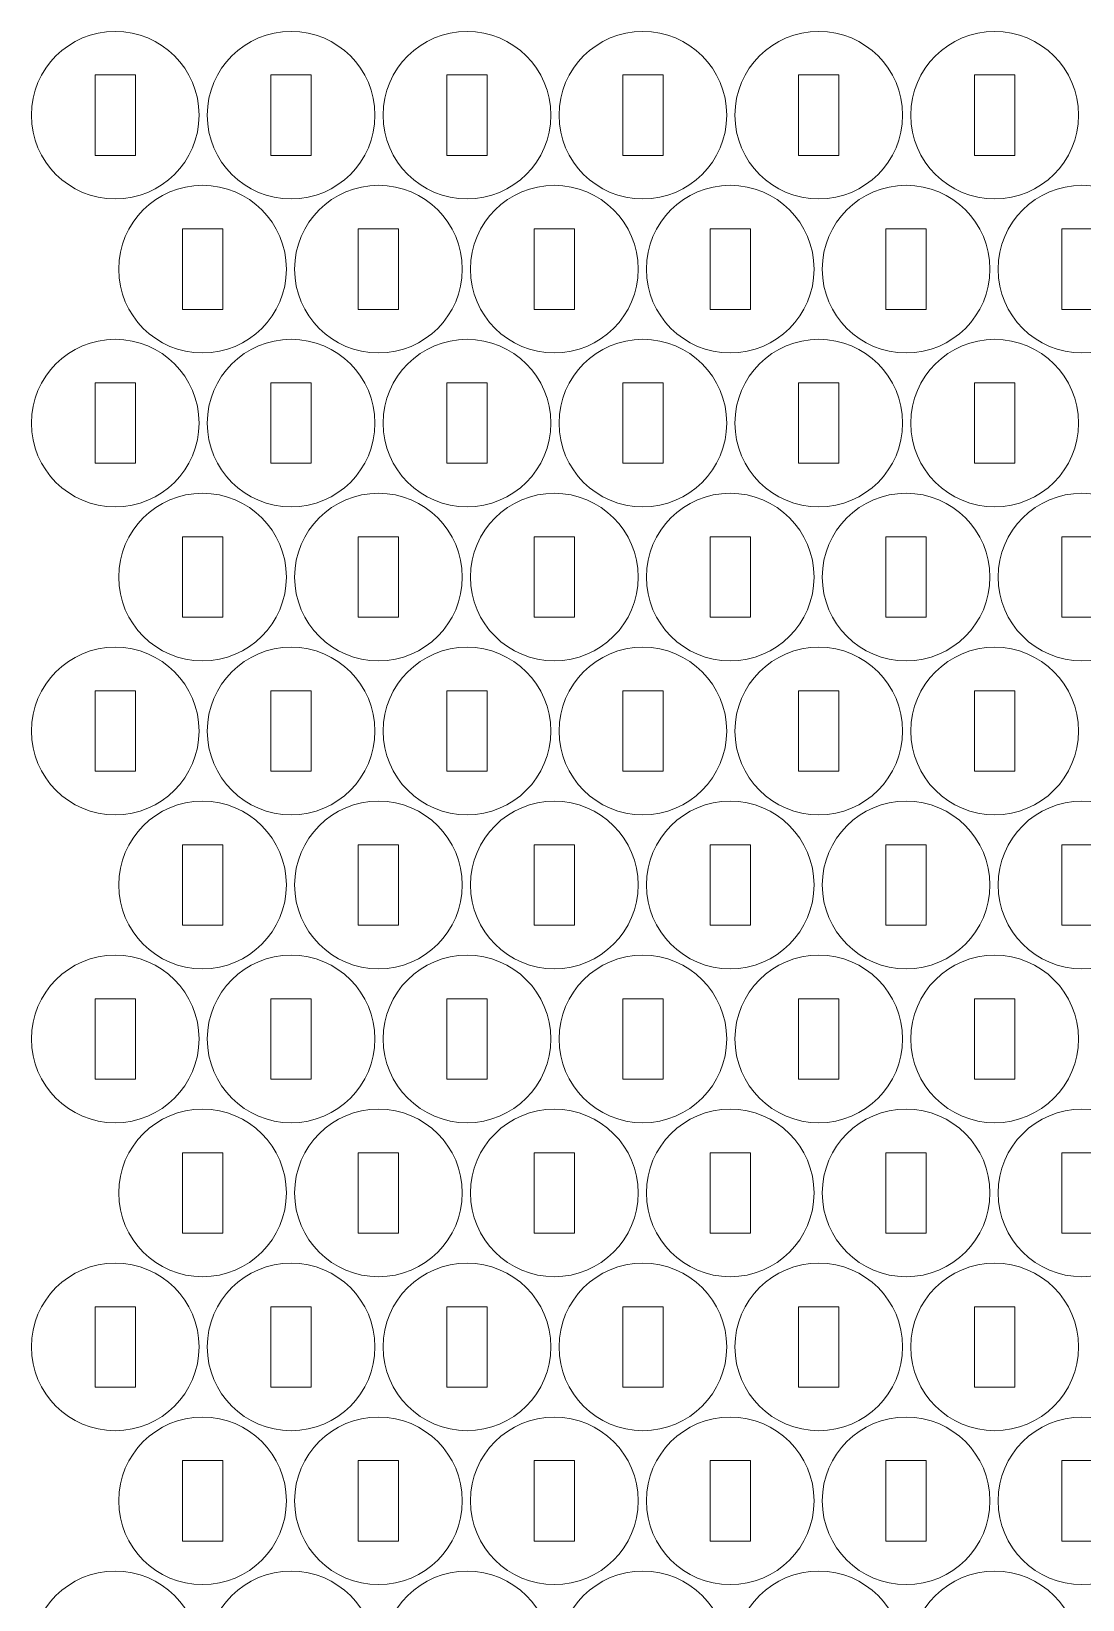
# Model space of a CAD drawing. Header units: millimetres. Extents: x -417 to 417, y -320 to 320.
# Drawn here: x -413.4 to -335, y -206.5 to -89.6 of the extents above; entities that cross this region are included whole.
import ezdxf

# ---------------------------------------------------------------- set-up
doc = ezdxf.new("R2010")
doc.units = ezdxf.units.MM
doc.header["$MEASUREMENT"] = 0
doc.layers.add('Camada 1', color=7, linetype='Continuous')

msp = doc.modelspace()

# ---------------------------------------------------------------- linework, layer by layer
at = {"layer": 'Camada 1', "lineweight": 20}
for points in [[(-407.1227, -89.5635), (-403.6709, -89.5635), (-400.8727, -92.3617), (-400.8727, -95.8135), (-400.8727, -95.8135), (-400.8727, -99.2653), (-403.6709, -102.0635), (-407.1227, -102.0635), (-407.1227, -102.0635), (-410.5745, -102.0635), (-413.3727, -99.2653), (-413.3727, -95.8135), (-413.3727, -95.8135), (-413.3727, -92.3617), (-410.5745, -89.5635), (-407.1227, -89.5635)], [(-394.0119, -89.5635), (-390.5601, -89.5635), (-387.7619, -92.3617), (-387.7619, -95.8135), (-387.7619, -95.8135), (-387.7619, -99.2653), (-390.5601, -102.0635), (-394.0119, -102.0635), (-394.0119, -102.0635), (-397.4637, -102.0635), (-400.2619, -99.2653), (-400.2619, -95.8135), (-400.2619, -95.8135), (-400.2619, -92.3617), (-397.4637, -89.5635), (-394.0119, -89.5635)], [(-380.9011, -89.5635), (-377.4493, -89.5635), (-374.6511, -92.3617), (-374.6511, -95.8135), (-374.6511, -95.8135), (-374.6511, -99.2653), (-377.4493, -102.0635), (-380.9011, -102.0635), (-380.9011, -102.0635), (-384.3529, -102.0635), (-387.1511, -99.2653), (-387.1511, -95.8135), (-387.1511, -95.8135), (-387.1511, -92.3617), (-384.3529, -89.5635), (-380.9011, -89.5635)], [(-367.7903, -89.5635), (-364.3385, -89.5635), (-361.5403, -92.3617), (-361.5403, -95.8135), (-361.5403, -95.8135), (-361.5403, -99.2653), (-364.3385, -102.0635), (-367.7903, -102.0635), (-367.7903, -102.0635), (-371.2421, -102.0635), (-374.0403, -99.2653), (-374.0403, -95.8135), (-374.0403, -95.8135), (-374.0403, -92.3617), (-371.2421, -89.5635), (-367.7903, -89.5635)], [(-354.6795, -89.5635), (-351.2277, -89.5635), (-348.4295, -92.3617), (-348.4295, -95.8135), (-348.4295, -95.8135), (-348.4295, -99.2653), (-351.2277, -102.0635), (-354.6795, -102.0635), (-354.6795, -102.0635), (-358.1313, -102.0635), (-360.9295, -99.2653), (-360.9295, -95.8135), (-360.9295, -95.8135), (-360.9295, -92.3617), (-358.1313, -89.5635), (-354.6795, -89.5635)], [(-341.5687, -89.5635), (-338.1169, -89.5635), (-335.3187, -92.3617), (-335.3187, -95.8135), (-335.3187, -95.8135), (-335.3187, -99.2653), (-338.1169, -102.0635), (-341.5687, -102.0635), (-341.5687, -102.0635), (-345.0205, -102.0635), (-347.8187, -99.2653), (-347.8187, -95.8135), (-347.8187, -95.8135), (-347.8187, -92.3617), (-345.0205, -89.5635), (-341.5687, -89.5635)], [(-408.6227, -92.8135), (-408.6227, -92.8135), (-405.6227, -92.8135), (-405.6227, -92.8135), (-405.6227, -92.8135), (-405.6227, -92.8135), (-405.6227, -98.8135), (-405.6227, -98.8135), (-405.6227, -98.8135), (-405.6227, -98.8135), (-408.6227, -98.8135), (-408.6227, -98.8135), (-408.6227, -98.8135), (-408.6227, -98.8135), (-408.6227, -92.8135), (-408.6227, -92.8135)], [(-395.5119, -92.8135), (-395.5119, -92.8135), (-392.5119, -92.8135), (-392.5119, -92.8135), (-392.5119, -92.8135), (-392.5119, -92.8135), (-392.5119, -98.8135), (-392.5119, -98.8135), (-392.5119, -98.8135), (-392.5119, -98.8135), (-395.5119, -98.8135), (-395.5119, -98.8135), (-395.5119, -98.8135), (-395.5119, -98.8135), (-395.5119, -92.8135), (-395.5119, -92.8135)], [(-382.4011, -92.8135), (-382.4011, -92.8135), (-379.4011, -92.8135), (-379.4011, -92.8135), (-379.4011, -92.8135), (-379.4011, -92.8135), (-379.4011, -98.8135), (-379.4011, -98.8135), (-379.4011, -98.8135), (-379.4011, -98.8135), (-382.4011, -98.8135), (-382.4011, -98.8135), (-382.4011, -98.8135), (-382.4011, -98.8135), (-382.4011, -92.8135), (-382.4011, -92.8135)], [(-369.2903, -92.8135), (-369.2903, -92.8135), (-366.2903, -92.8135), (-366.2903, -92.8135), (-366.2903, -92.8135), (-366.2903, -92.8135), (-366.2903, -98.8135), (-366.2903, -98.8135), (-366.2903, -98.8135), (-366.2903, -98.8135), (-369.2903, -98.8135), (-369.2903, -98.8135), (-369.2903, -98.8135), (-369.2903, -98.8135), (-369.2903, -92.8135), (-369.2903, -92.8135)], [(-356.1795, -92.8135), (-356.1795, -92.8135), (-353.1795, -92.8135), (-353.1795, -92.8135), (-353.1795, -92.8135), (-353.1795, -92.8135), (-353.1795, -98.8135), (-353.1795, -98.8135), (-353.1795, -98.8135), (-353.1795, -98.8135), (-356.1795, -98.8135), (-356.1795, -98.8135), (-356.1795, -98.8135), (-356.1795, -98.8135), (-356.1795, -92.8135), (-356.1795, -92.8135)], [(-343.0687, -92.8135), (-343.0687, -92.8135), (-340.0687, -92.8135), (-340.0687, -92.8135), (-340.0687, -92.8135), (-340.0687, -92.8135), (-340.0687, -98.8135), (-340.0687, -98.8135), (-340.0687, -98.8135), (-340.0687, -98.8135), (-343.0687, -98.8135), (-343.0687, -98.8135), (-343.0687, -98.8135), (-343.0687, -98.8135), (-343.0687, -92.8135), (-343.0687, -92.8135)], [(-400.614, -101.0464), (-397.1622, -101.0464), (-394.364, -103.8446), (-394.364, -107.2964), (-394.364, -107.2964), (-394.364, -110.7482), (-397.1622, -113.5464), (-400.614, -113.5464), (-400.614, -113.5464), (-404.0658, -113.5464), (-406.864, -110.7482), (-406.864, -107.2964), (-406.864, -107.2964), (-406.864, -103.8446), (-404.0658, -101.0464), (-400.614, -101.0464)], [(-387.5032, -101.0464), (-384.0514, -101.0464), (-381.2532, -103.8446), (-381.2532, -107.2964), (-381.2532, -107.2964), (-381.2532, -110.7482), (-384.0514, -113.5464), (-387.5032, -113.5464), (-387.5032, -113.5464), (-390.955, -113.5464), (-393.7532, -110.7482), (-393.7532, -107.2964), (-393.7532, -107.2964), (-393.7532, -103.8446), (-390.955, -101.0464), (-387.5032, -101.0464)], [(-374.3924, -101.0464), (-370.9406, -101.0464), (-368.1424, -103.8446), (-368.1424, -107.2964), (-368.1424, -107.2964), (-368.1424, -110.7482), (-370.9406, -113.5464), (-374.3924, -113.5464), (-374.3924, -113.5464), (-377.8442, -113.5464), (-380.6424, -110.7482), (-380.6424, -107.2964), (-380.6424, -107.2964), (-380.6424, -103.8446), (-377.8442, -101.0464), (-374.3924, -101.0464)], [(-361.2816, -101.0464), (-357.8298, -101.0464), (-355.0316, -103.8446), (-355.0316, -107.2964), (-355.0316, -107.2964), (-355.0316, -110.7482), (-357.8298, -113.5464), (-361.2816, -113.5464), (-361.2816, -113.5464), (-364.7334, -113.5464), (-367.5316, -110.7482), (-367.5316, -107.2964), (-367.5316, -107.2964), (-367.5316, -103.8446), (-364.7334, -101.0464), (-361.2816, -101.0464)], [(-348.1708, -101.0464), (-344.719, -101.0464), (-341.9208, -103.8446), (-341.9208, -107.2964), (-341.9208, -107.2964), (-341.9208, -110.7482), (-344.719, -113.5464), (-348.1708, -113.5464), (-348.1708, -113.5464), (-351.6226, -113.5464), (-354.4208, -110.7482), (-354.4208, -107.2964), (-354.4208, -107.2964), (-354.4208, -103.8446), (-351.6226, -101.0464), (-348.1708, -101.0464)], [(-335.06, -101.0464), (-331.6082, -101.0464), (-328.81, -103.8446), (-328.81, -107.2964), (-328.81, -107.2964), (-328.81, -110.7482), (-331.6082, -113.5464), (-335.06, -113.5464), (-335.06, -113.5464), (-338.5118, -113.5464), (-341.31, -110.7482), (-341.31, -107.2964), (-341.31, -107.2964), (-341.31, -103.8446), (-338.5118, -101.0464), (-335.06, -101.0464)], [(-402.114, -104.2964), (-402.114, -104.2964), (-399.114, -104.2964), (-399.114, -104.2964), (-399.114, -104.2964), (-399.114, -104.2964), (-399.114, -110.2964), (-399.114, -110.2964), (-399.114, -110.2964), (-399.114, -110.2964), (-402.114, -110.2964), (-402.114, -110.2964), (-402.114, -110.2964), (-402.114, -110.2964), (-402.114, -104.2964), (-402.114, -104.2964)], [(-389.0032, -104.2964), (-389.0032, -104.2964), (-386.0032, -104.2964), (-386.0032, -104.2964), (-386.0032, -104.2964), (-386.0032, -104.2964), (-386.0032, -110.2964), (-386.0032, -110.2964), (-386.0032, -110.2964), (-386.0032, -110.2964), (-389.0032, -110.2964), (-389.0032, -110.2964), (-389.0032, -110.2964), (-389.0032, -110.2964), (-389.0032, -104.2964), (-389.0032, -104.2964)], [(-375.8924, -104.2964), (-375.8924, -104.2964), (-372.8924, -104.2964), (-372.8924, -104.2964), (-372.8924, -104.2964), (-372.8924, -104.2964), (-372.8924, -110.2964), (-372.8924, -110.2964), (-372.8924, -110.2964), (-372.8924, -110.2964), (-375.8924, -110.2964), (-375.8924, -110.2964), (-375.8924, -110.2964), (-375.8924, -110.2964), (-375.8924, -104.2964), (-375.8924, -104.2964)], [(-362.7816, -104.2964), (-362.7816, -104.2964), (-359.7816, -104.2964), (-359.7816, -104.2964), (-359.7816, -104.2964), (-359.7816, -104.2964), (-359.7816, -110.2964), (-359.7816, -110.2964), (-359.7816, -110.2964), (-359.7816, -110.2964), (-362.7816, -110.2964), (-362.7816, -110.2964), (-362.7816, -110.2964), (-362.7816, -110.2964), (-362.7816, -104.2964), (-362.7816, -104.2964)], [(-349.6708, -104.2964), (-349.6708, -104.2964), (-346.6708, -104.2964), (-346.6708, -104.2964), (-346.6708, -104.2964), (-346.6708, -104.2964), (-346.6708, -110.2964), (-346.6708, -110.2964), (-346.6708, -110.2964), (-346.6708, -110.2964), (-349.6708, -110.2964), (-349.6708, -110.2964), (-349.6708, -110.2964), (-349.6708, -110.2964), (-349.6708, -104.2964), (-349.6708, -104.2964)], [(-336.56, -104.2964), (-336.56, -104.2964), (-333.56, -104.2964), (-333.56, -104.2964), (-333.56, -104.2964), (-333.56, -104.2964), (-333.56, -110.2964), (-333.56, -110.2964), (-333.56, -110.2964), (-333.56, -110.2964), (-336.56, -110.2964), (-336.56, -110.2964), (-336.56, -110.2964), (-336.56, -110.2964), (-336.56, -104.2964), (-336.56, -104.2964)], [(-407.1227, -112.5293), (-403.6709, -112.5293), (-400.8727, -115.3275), (-400.8727, -118.7793), (-400.8727, -118.7793), (-400.8727, -122.2311), (-403.6709, -125.0293), (-407.1227, -125.0293), (-407.1227, -125.0293), (-410.5745, -125.0293), (-413.3727, -122.2311), (-413.3727, -118.7793), (-413.3727, -118.7793), (-413.3727, -115.3275), (-410.5745, -112.5293), (-407.1227, -112.5293)], [(-394.0119, -112.5293), (-390.5601, -112.5293), (-387.7619, -115.3275), (-387.7619, -118.7793), (-387.7619, -118.7793), (-387.7619, -122.2311), (-390.5601, -125.0293), (-394.0119, -125.0293), (-394.0119, -125.0293), (-397.4637, -125.0293), (-400.2619, -122.2311), (-400.2619, -118.7793), (-400.2619, -118.7793), (-400.2619, -115.3275), (-397.4637, -112.5293), (-394.0119, -112.5293)], [(-380.9011, -112.5293), (-377.4493, -112.5293), (-374.6511, -115.3275), (-374.6511, -118.7793), (-374.6511, -118.7793), (-374.6511, -122.2311), (-377.4493, -125.0293), (-380.9011, -125.0293), (-380.9011, -125.0293), (-384.3529, -125.0293), (-387.1511, -122.2311), (-387.1511, -118.7793), (-387.1511, -118.7793), (-387.1511, -115.3275), (-384.3529, -112.5293), (-380.9011, -112.5293)], [(-367.7903, -112.5293), (-364.3385, -112.5293), (-361.5403, -115.3275), (-361.5403, -118.7793), (-361.5403, -118.7793), (-361.5403, -122.2311), (-364.3385, -125.0293), (-367.7903, -125.0293), (-367.7903, -125.0293), (-371.2421, -125.0293), (-374.0403, -122.2311), (-374.0403, -118.7793), (-374.0403, -118.7793), (-374.0403, -115.3275), (-371.2421, -112.5293), (-367.7903, -112.5293)], [(-354.6795, -112.5293), (-351.2277, -112.5293), (-348.4295, -115.3275), (-348.4295, -118.7793), (-348.4295, -118.7793), (-348.4295, -122.2311), (-351.2277, -125.0293), (-354.6795, -125.0293), (-354.6795, -125.0293), (-358.1313, -125.0293), (-360.9295, -122.2311), (-360.9295, -118.7793), (-360.9295, -118.7793), (-360.9295, -115.3275), (-358.1313, -112.5293), (-354.6795, -112.5293)], [(-341.5687, -112.5293), (-338.1169, -112.5293), (-335.3187, -115.3275), (-335.3187, -118.7793), (-335.3187, -118.7793), (-335.3187, -122.2311), (-338.1169, -125.0293), (-341.5687, -125.0293), (-341.5687, -125.0293), (-345.0205, -125.0293), (-347.8187, -122.2311), (-347.8187, -118.7793), (-347.8187, -118.7793), (-347.8187, -115.3275), (-345.0205, -112.5293), (-341.5687, -112.5293)], [(-408.6227, -115.7793), (-408.6227, -115.7793), (-405.6227, -115.7793), (-405.6227, -115.7793), (-405.6227, -115.7793), (-405.6227, -115.7793), (-405.6227, -121.7793), (-405.6227, -121.7793), (-405.6227, -121.7793), (-405.6227, -121.7793), (-408.6227, -121.7793), (-408.6227, -121.7793), (-408.6227, -121.7793), (-408.6227, -121.7793), (-408.6227, -115.7793), (-408.6227, -115.7793)], [(-395.5119, -115.7793), (-395.5119, -115.7793), (-392.5119, -115.7793), (-392.5119, -115.7793), (-392.5119, -115.7793), (-392.5119, -115.7793), (-392.5119, -121.7793), (-392.5119, -121.7793), (-392.5119, -121.7793), (-392.5119, -121.7793), (-395.5119, -121.7793), (-395.5119, -121.7793), (-395.5119, -121.7793), (-395.5119, -121.7793), (-395.5119, -115.7793), (-395.5119, -115.7793)], [(-382.4011, -115.7793), (-382.4011, -115.7793), (-379.4011, -115.7793), (-379.4011, -115.7793), (-379.4011, -115.7793), (-379.4011, -115.7793), (-379.4011, -121.7793), (-379.4011, -121.7793), (-379.4011, -121.7793), (-379.4011, -121.7793), (-382.4011, -121.7793), (-382.4011, -121.7793), (-382.4011, -121.7793), (-382.4011, -121.7793), (-382.4011, -115.7793), (-382.4011, -115.7793)], [(-369.2903, -115.7793), (-369.2903, -115.7793), (-366.2903, -115.7793), (-366.2903, -115.7793), (-366.2903, -115.7793), (-366.2903, -115.7793), (-366.2903, -121.7793), (-366.2903, -121.7793), (-366.2903, -121.7793), (-366.2903, -121.7793), (-369.2903, -121.7793), (-369.2903, -121.7793), (-369.2903, -121.7793), (-369.2903, -121.7793), (-369.2903, -115.7793), (-369.2903, -115.7793)], [(-356.1795, -115.7793), (-356.1795, -115.7793), (-353.1795, -115.7793), (-353.1795, -115.7793), (-353.1795, -115.7793), (-353.1795, -115.7793), (-353.1795, -121.7793), (-353.1795, -121.7793), (-353.1795, -121.7793), (-353.1795, -121.7793), (-356.1795, -121.7793), (-356.1795, -121.7793), (-356.1795, -121.7793), (-356.1795, -121.7793), (-356.1795, -115.7793), (-356.1795, -115.7793)], [(-343.0687, -115.7793), (-343.0687, -115.7793), (-340.0687, -115.7793), (-340.0687, -115.7793), (-340.0687, -115.7793), (-340.0687, -115.7793), (-340.0687, -121.7793), (-340.0687, -121.7793), (-340.0687, -121.7793), (-340.0687, -121.7793), (-343.0687, -121.7793), (-343.0687, -121.7793), (-343.0687, -121.7793), (-343.0687, -121.7793), (-343.0687, -115.7793), (-343.0687, -115.7793)], [(-400.614, -124.0122), (-397.1622, -124.0122), (-394.364, -126.8104), (-394.364, -130.2622), (-394.364, -130.2622), (-394.364, -133.714), (-397.1622, -136.5122), (-400.614, -136.5122), (-400.614, -136.5122), (-404.0658, -136.5122), (-406.864, -133.714), (-406.864, -130.2622), (-406.864, -130.2622), (-406.864, -126.8104), (-404.0658, -124.0122), (-400.614, -124.0122)], [(-387.5032, -124.0122), (-384.0514, -124.0122), (-381.2532, -126.8104), (-381.2532, -130.2622), (-381.2532, -130.2622), (-381.2532, -133.714), (-384.0514, -136.5122), (-387.5032, -136.5122), (-387.5032, -136.5122), (-390.955, -136.5122), (-393.7532, -133.714), (-393.7532, -130.2622), (-393.7532, -130.2622), (-393.7532, -126.8104), (-390.955, -124.0122), (-387.5032, -124.0122)], [(-374.3924, -124.0122), (-370.9406, -124.0122), (-368.1424, -126.8104), (-368.1424, -130.2622), (-368.1424, -130.2622), (-368.1424, -133.714), (-370.9406, -136.5122), (-374.3924, -136.5122), (-374.3924, -136.5122), (-377.8442, -136.5122), (-380.6424, -133.714), (-380.6424, -130.2622), (-380.6424, -130.2622), (-380.6424, -126.8104), (-377.8442, -124.0122), (-374.3924, -124.0122)], [(-361.2816, -124.0122), (-357.8298, -124.0122), (-355.0316, -126.8104), (-355.0316, -130.2622), (-355.0316, -130.2622), (-355.0316, -133.714), (-357.8298, -136.5122), (-361.2816, -136.5122), (-361.2816, -136.5122), (-364.7334, -136.5122), (-367.5316, -133.714), (-367.5316, -130.2622), (-367.5316, -130.2622), (-367.5316, -126.8104), (-364.7334, -124.0122), (-361.2816, -124.0122)], [(-348.1708, -124.0122), (-344.719, -124.0122), (-341.9208, -126.8104), (-341.9208, -130.2622), (-341.9208, -130.2622), (-341.9208, -133.714), (-344.719, -136.5122), (-348.1708, -136.5122), (-348.1708, -136.5122), (-351.6226, -136.5122), (-354.4208, -133.714), (-354.4208, -130.2622), (-354.4208, -130.2622), (-354.4208, -126.8104), (-351.6226, -124.0122), (-348.1708, -124.0122)], [(-335.06, -124.0122), (-331.6082, -124.0122), (-328.81, -126.8104), (-328.81, -130.2622), (-328.81, -130.2622), (-328.81, -133.714), (-331.6082, -136.5122), (-335.06, -136.5122), (-335.06, -136.5122), (-338.5118, -136.5122), (-341.31, -133.714), (-341.31, -130.2622), (-341.31, -130.2622), (-341.31, -126.8104), (-338.5118, -124.0122), (-335.06, -124.0122)], [(-402.114, -127.2622), (-402.114, -127.2622), (-399.114, -127.2622), (-399.114, -127.2622), (-399.114, -127.2622), (-399.114, -127.2622), (-399.114, -133.2622), (-399.114, -133.2622), (-399.114, -133.2622), (-399.114, -133.2622), (-402.114, -133.2622), (-402.114, -133.2622), (-402.114, -133.2622), (-402.114, -133.2622), (-402.114, -127.2622), (-402.114, -127.2622)], [(-389.0032, -127.2622), (-389.0032, -127.2622), (-386.0032, -127.2622), (-386.0032, -127.2622), (-386.0032, -127.2622), (-386.0032, -127.2622), (-386.0032, -133.2622), (-386.0032, -133.2622), (-386.0032, -133.2622), (-386.0032, -133.2622), (-389.0032, -133.2622), (-389.0032, -133.2622), (-389.0032, -133.2622), (-389.0032, -133.2622), (-389.0032, -127.2622), (-389.0032, -127.2622)], [(-375.8924, -127.2622), (-375.8924, -127.2622), (-372.8924, -127.2622), (-372.8924, -127.2622), (-372.8924, -127.2622), (-372.8924, -127.2622), (-372.8924, -133.2622), (-372.8924, -133.2622), (-372.8924, -133.2622), (-372.8924, -133.2622), (-375.8924, -133.2622), (-375.8924, -133.2622), (-375.8924, -133.2622), (-375.8924, -133.2622), (-375.8924, -127.2622), (-375.8924, -127.2622)], [(-362.7816, -127.2622), (-362.7816, -127.2622), (-359.7816, -127.2622), (-359.7816, -127.2622), (-359.7816, -127.2622), (-359.7816, -127.2622), (-359.7816, -133.2622), (-359.7816, -133.2622), (-359.7816, -133.2622), (-359.7816, -133.2622), (-362.7816, -133.2622), (-362.7816, -133.2622), (-362.7816, -133.2622), (-362.7816, -133.2622), (-362.7816, -127.2622), (-362.7816, -127.2622)], [(-349.6708, -127.2622), (-349.6708, -127.2622), (-346.6708, -127.2622), (-346.6708, -127.2622), (-346.6708, -127.2622), (-346.6708, -127.2622), (-346.6708, -133.2622), (-346.6708, -133.2622), (-346.6708, -133.2622), (-346.6708, -133.2622), (-349.6708, -133.2622), (-349.6708, -133.2622), (-349.6708, -133.2622), (-349.6708, -133.2622), (-349.6708, -127.2622), (-349.6708, -127.2622)], [(-336.56, -127.2622), (-336.56, -127.2622), (-333.56, -127.2622), (-333.56, -127.2622), (-333.56, -127.2622), (-333.56, -127.2622), (-333.56, -133.2622), (-333.56, -133.2622), (-333.56, -133.2622), (-333.56, -133.2622), (-336.56, -133.2622), (-336.56, -133.2622), (-336.56, -133.2622), (-336.56, -133.2622), (-336.56, -127.2622), (-336.56, -127.2622)], [(-407.1227, -135.4951), (-403.6709, -135.4951), (-400.8727, -138.2933), (-400.8727, -141.7451), (-400.8727, -141.7451), (-400.8727, -145.1969), (-403.6709, -147.9951), (-407.1227, -147.9951), (-407.1227, -147.9951), (-410.5745, -147.9951), (-413.3727, -145.1969), (-413.3727, -141.7451), (-413.3727, -141.7451), (-413.3727, -138.2933), (-410.5745, -135.4951), (-407.1227, -135.4951)], [(-394.0119, -135.4951), (-390.5601, -135.4951), (-387.7619, -138.2933), (-387.7619, -141.7451), (-387.7619, -141.7451), (-387.7619, -145.1969), (-390.5601, -147.9951), (-394.0119, -147.9951), (-394.0119, -147.9951), (-397.4637, -147.9951), (-400.2619, -145.1969), (-400.2619, -141.7451), (-400.2619, -141.7451), (-400.2619, -138.2933), (-397.4637, -135.4951), (-394.0119, -135.4951)], [(-380.9011, -135.4951), (-377.4493, -135.4951), (-374.6511, -138.2933), (-374.6511, -141.7451), (-374.6511, -141.7451), (-374.6511, -145.1969), (-377.4493, -147.9951), (-380.9011, -147.9951), (-380.9011, -147.9951), (-384.3529, -147.9951), (-387.1511, -145.1969), (-387.1511, -141.7451), (-387.1511, -141.7451), (-387.1511, -138.2933), (-384.3529, -135.4951), (-380.9011, -135.4951)], [(-367.7903, -135.4951), (-364.3385, -135.4951), (-361.5403, -138.2933), (-361.5403, -141.7451), (-361.5403, -141.7451), (-361.5403, -145.1969), (-364.3385, -147.9951), (-367.7903, -147.9951), (-367.7903, -147.9951), (-371.2421, -147.9951), (-374.0403, -145.1969), (-374.0403, -141.7451), (-374.0403, -141.7451), (-374.0403, -138.2933), (-371.2421, -135.4951), (-367.7903, -135.4951)], [(-354.6795, -135.4951), (-351.2277, -135.4951), (-348.4295, -138.2933), (-348.4295, -141.7451), (-348.4295, -141.7451), (-348.4295, -145.1969), (-351.2277, -147.9951), (-354.6795, -147.9951), (-354.6795, -147.9951), (-358.1313, -147.9951), (-360.9295, -145.1969), (-360.9295, -141.7451), (-360.9295, -141.7451), (-360.9295, -138.2933), (-358.1313, -135.4951), (-354.6795, -135.4951)], [(-341.5687, -135.4951), (-338.1169, -135.4951), (-335.3187, -138.2933), (-335.3187, -141.7451), (-335.3187, -141.7451), (-335.3187, -145.1969), (-338.1169, -147.9951), (-341.5687, -147.9951), (-341.5687, -147.9951), (-345.0205, -147.9951), (-347.8187, -145.1969), (-347.8187, -141.7451), (-347.8187, -141.7451), (-347.8187, -138.2933), (-345.0205, -135.4951), (-341.5687, -135.4951)], [(-408.6227, -138.7451), (-408.6227, -138.7451), (-405.6227, -138.7451), (-405.6227, -138.7451), (-405.6227, -138.7451), (-405.6227, -138.7451), (-405.6227, -144.7451), (-405.6227, -144.7451), (-405.6227, -144.7451), (-405.6227, -144.7451), (-408.6227, -144.7451), (-408.6227, -144.7451), (-408.6227, -144.7451), (-408.6227, -144.7451), (-408.6227, -138.7451), (-408.6227, -138.7451)], [(-395.5119, -138.7451), (-395.5119, -138.7451), (-392.5119, -138.7451), (-392.5119, -138.7451), (-392.5119, -138.7451), (-392.5119, -138.7451), (-392.5119, -144.7451), (-392.5119, -144.7451), (-392.5119, -144.7451), (-392.5119, -144.7451), (-395.5119, -144.7451), (-395.5119, -144.7451), (-395.5119, -144.7451), (-395.5119, -144.7451), (-395.5119, -138.7451), (-395.5119, -138.7451)], [(-382.4011, -138.7451), (-382.4011, -138.7451), (-379.4011, -138.7451), (-379.4011, -138.7451), (-379.4011, -138.7451), (-379.4011, -138.7451), (-379.4011, -144.7451), (-379.4011, -144.7451), (-379.4011, -144.7451), (-379.4011, -144.7451), (-382.4011, -144.7451), (-382.4011, -144.7451), (-382.4011, -144.7451), (-382.4011, -144.7451), (-382.4011, -138.7451), (-382.4011, -138.7451)], [(-369.2903, -138.7451), (-369.2903, -138.7451), (-366.2903, -138.7451), (-366.2903, -138.7451), (-366.2903, -138.7451), (-366.2903, -138.7451), (-366.2903, -144.7451), (-366.2903, -144.7451), (-366.2903, -144.7451), (-366.2903, -144.7451), (-369.2903, -144.7451), (-369.2903, -144.7451), (-369.2903, -144.7451), (-369.2903, -144.7451), (-369.2903, -138.7451), (-369.2903, -138.7451)], [(-356.1795, -138.7451), (-356.1795, -138.7451), (-353.1795, -138.7451), (-353.1795, -138.7451), (-353.1795, -138.7451), (-353.1795, -138.7451), (-353.1795, -144.7451), (-353.1795, -144.7451), (-353.1795, -144.7451), (-353.1795, -144.7451), (-356.1795, -144.7451), (-356.1795, -144.7451), (-356.1795, -144.7451), (-356.1795, -144.7451), (-356.1795, -138.7451), (-356.1795, -138.7451)], [(-343.0687, -138.7451), (-343.0687, -138.7451), (-340.0687, -138.7451), (-340.0687, -138.7451), (-340.0687, -138.7451), (-340.0687, -138.7451), (-340.0687, -144.7451), (-340.0687, -144.7451), (-340.0687, -144.7451), (-340.0687, -144.7451), (-343.0687, -144.7451), (-343.0687, -144.7451), (-343.0687, -144.7451), (-343.0687, -144.7451), (-343.0687, -138.7451), (-343.0687, -138.7451)], [(-400.614, -146.978), (-397.1622, -146.978), (-394.364, -149.7762), (-394.364, -153.228), (-394.364, -153.228), (-394.364, -156.6798), (-397.1622, -159.478), (-400.614, -159.478), (-400.614, -159.478), (-404.0658, -159.478), (-406.864, -156.6798), (-406.864, -153.228), (-406.864, -153.228), (-406.864, -149.7762), (-404.0658, -146.978), (-400.614, -146.978)], [(-387.5032, -146.978), (-384.0514, -146.978), (-381.2532, -149.7762), (-381.2532, -153.228), (-381.2532, -153.228), (-381.2532, -156.6798), (-384.0514, -159.478), (-387.5032, -159.478), (-387.5032, -159.478), (-390.955, -159.478), (-393.7532, -156.6798), (-393.7532, -153.228), (-393.7532, -153.228), (-393.7532, -149.7762), (-390.955, -146.978), (-387.5032, -146.978)], [(-374.3924, -146.978), (-370.9406, -146.978), (-368.1424, -149.7762), (-368.1424, -153.228), (-368.1424, -153.228), (-368.1424, -156.6798), (-370.9406, -159.478), (-374.3924, -159.478), (-374.3924, -159.478), (-377.8442, -159.478), (-380.6424, -156.6798), (-380.6424, -153.228), (-380.6424, -153.228), (-380.6424, -149.7762), (-377.8442, -146.978), (-374.3924, -146.978)], [(-361.2816, -146.978), (-357.8298, -146.978), (-355.0316, -149.7762), (-355.0316, -153.228), (-355.0316, -153.228), (-355.0316, -156.6798), (-357.8298, -159.478), (-361.2816, -159.478), (-361.2816, -159.478), (-364.7334, -159.478), (-367.5316, -156.6798), (-367.5316, -153.228), (-367.5316, -153.228), (-367.5316, -149.7762), (-364.7334, -146.978), (-361.2816, -146.978)], [(-348.1708, -146.978), (-344.719, -146.978), (-341.9208, -149.7762), (-341.9208, -153.228), (-341.9208, -153.228), (-341.9208, -156.6798), (-344.719, -159.478), (-348.1708, -159.478), (-348.1708, -159.478), (-351.6226, -159.478), (-354.4208, -156.6798), (-354.4208, -153.228), (-354.4208, -153.228), (-354.4208, -149.7762), (-351.6226, -146.978), (-348.1708, -146.978)], [(-335.06, -146.978), (-331.6082, -146.978), (-328.81, -149.7762), (-328.81, -153.228), (-328.81, -153.228), (-328.81, -156.6798), (-331.6082, -159.478), (-335.06, -159.478), (-335.06, -159.478), (-338.5118, -159.478), (-341.31, -156.6798), (-341.31, -153.228), (-341.31, -153.228), (-341.31, -149.7762), (-338.5118, -146.978), (-335.06, -146.978)], [(-402.114, -150.228), (-402.114, -150.228), (-399.114, -150.228), (-399.114, -150.228), (-399.114, -150.228), (-399.114, -150.228), (-399.114, -156.228), (-399.114, -156.228), (-399.114, -156.228), (-399.114, -156.228), (-402.114, -156.228), (-402.114, -156.228), (-402.114, -156.228), (-402.114, -156.228), (-402.114, -150.228), (-402.114, -150.228)], [(-389.0032, -150.228), (-389.0032, -150.228), (-386.0032, -150.228), (-386.0032, -150.228), (-386.0032, -150.228), (-386.0032, -150.228), (-386.0032, -156.228), (-386.0032, -156.228), (-386.0032, -156.228), (-386.0032, -156.228), (-389.0032, -156.228), (-389.0032, -156.228), (-389.0032, -156.228), (-389.0032, -156.228), (-389.0032, -150.228), (-389.0032, -150.228)], [(-375.8924, -150.228), (-375.8924, -150.228), (-372.8924, -150.228), (-372.8924, -150.228), (-372.8924, -150.228), (-372.8924, -150.228), (-372.8924, -156.228), (-372.8924, -156.228), (-372.8924, -156.228), (-372.8924, -156.228), (-375.8924, -156.228), (-375.8924, -156.228), (-375.8924, -156.228), (-375.8924, -156.228), (-375.8924, -150.228), (-375.8924, -150.228)], [(-362.7816, -150.228), (-362.7816, -150.228), (-359.7816, -150.228), (-359.7816, -150.228), (-359.7816, -150.228), (-359.7816, -150.228), (-359.7816, -156.228), (-359.7816, -156.228), (-359.7816, -156.228), (-359.7816, -156.228), (-362.7816, -156.228), (-362.7816, -156.228), (-362.7816, -156.228), (-362.7816, -156.228), (-362.7816, -150.228), (-362.7816, -150.228)], [(-349.6708, -150.228), (-349.6708, -150.228), (-346.6708, -150.228), (-346.6708, -150.228), (-346.6708, -150.228), (-346.6708, -150.228), (-346.6708, -156.228), (-346.6708, -156.228), (-346.6708, -156.228), (-346.6708, -156.228), (-349.6708, -156.228), (-349.6708, -156.228), (-349.6708, -156.228), (-349.6708, -156.228), (-349.6708, -150.228), (-349.6708, -150.228)], [(-336.56, -150.228), (-336.56, -150.228), (-333.56, -150.228), (-333.56, -150.228), (-333.56, -150.228), (-333.56, -150.228), (-333.56, -156.228), (-333.56, -156.228), (-333.56, -156.228), (-333.56, -156.228), (-336.56, -156.228), (-336.56, -156.228), (-336.56, -156.228), (-336.56, -156.228), (-336.56, -150.228), (-336.56, -150.228)], [(-407.1227, -158.4609), (-403.6709, -158.4609), (-400.8727, -161.2591), (-400.8727, -164.7109), (-400.8727, -164.7109), (-400.8727, -168.1627), (-403.6709, -170.9609), (-407.1227, -170.9609), (-407.1227, -170.9609), (-410.5745, -170.9609), (-413.3727, -168.1627), (-413.3727, -164.7109), (-413.3727, -164.7109), (-413.3727, -161.2591), (-410.5745, -158.4609), (-407.1227, -158.4609)], [(-394.0119, -158.4609), (-390.5601, -158.4609), (-387.7619, -161.2591), (-387.7619, -164.7109), (-387.7619, -164.7109), (-387.7619, -168.1627), (-390.5601, -170.9609), (-394.0119, -170.9609), (-394.0119, -170.9609), (-397.4637, -170.9609), (-400.2619, -168.1627), (-400.2619, -164.7109), (-400.2619, -164.7109), (-400.2619, -161.2591), (-397.4637, -158.4609), (-394.0119, -158.4609)], [(-380.9011, -158.4609), (-377.4493, -158.4609), (-374.6511, -161.2591), (-374.6511, -164.7109), (-374.6511, -164.7109), (-374.6511, -168.1627), (-377.4493, -170.9609), (-380.9011, -170.9609), (-380.9011, -170.9609), (-384.3529, -170.9609), (-387.1511, -168.1627), (-387.1511, -164.7109), (-387.1511, -164.7109), (-387.1511, -161.2591), (-384.3529, -158.4609), (-380.9011, -158.4609)], [(-367.7903, -158.4609), (-364.3385, -158.4609), (-361.5403, -161.2591), (-361.5403, -164.7109), (-361.5403, -164.7109), (-361.5403, -168.1627), (-364.3385, -170.9609), (-367.7903, -170.9609), (-367.7903, -170.9609), (-371.2421, -170.9609), (-374.0403, -168.1627), (-374.0403, -164.7109), (-374.0403, -164.7109), (-374.0403, -161.2591), (-371.2421, -158.4609), (-367.7903, -158.4609)], [(-354.6795, -158.4609), (-351.2277, -158.4609), (-348.4295, -161.2591), (-348.4295, -164.7109), (-348.4295, -164.7109), (-348.4295, -168.1627), (-351.2277, -170.9609), (-354.6795, -170.9609), (-354.6795, -170.9609), (-358.1313, -170.9609), (-360.9295, -168.1627), (-360.9295, -164.7109), (-360.9295, -164.7109), (-360.9295, -161.2591), (-358.1313, -158.4609), (-354.6795, -158.4609)], [(-341.5687, -158.4609), (-338.1169, -158.4609), (-335.3187, -161.2591), (-335.3187, -164.7109), (-335.3187, -164.7109), (-335.3187, -168.1627), (-338.1169, -170.9609), (-341.5687, -170.9609), (-341.5687, -170.9609), (-345.0205, -170.9609), (-347.8187, -168.1627), (-347.8187, -164.7109), (-347.8187, -164.7109), (-347.8187, -161.2591), (-345.0205, -158.4609), (-341.5687, -158.4609)], [(-408.6227, -161.7109), (-408.6227, -161.7109), (-405.6227, -161.7109), (-405.6227, -161.7109), (-405.6227, -161.7109), (-405.6227, -161.7109), (-405.6227, -167.7109), (-405.6227, -167.7109), (-405.6227, -167.7109), (-405.6227, -167.7109), (-408.6227, -167.7109), (-408.6227, -167.7109), (-408.6227, -167.7109), (-408.6227, -167.7109), (-408.6227, -161.7109), (-408.6227, -161.7109)], [(-395.5119, -161.7109), (-395.5119, -161.7109), (-392.5119, -161.7109), (-392.5119, -161.7109), (-392.5119, -161.7109), (-392.5119, -161.7109), (-392.5119, -167.7109), (-392.5119, -167.7109), (-392.5119, -167.7109), (-392.5119, -167.7109), (-395.5119, -167.7109), (-395.5119, -167.7109), (-395.5119, -167.7109), (-395.5119, -167.7109), (-395.5119, -161.7109), (-395.5119, -161.7109)], [(-382.4011, -161.7109), (-382.4011, -161.7109), (-379.4011, -161.7109), (-379.4011, -161.7109), (-379.4011, -161.7109), (-379.4011, -161.7109), (-379.4011, -167.7109), (-379.4011, -167.7109), (-379.4011, -167.7109), (-379.4011, -167.7109), (-382.4011, -167.7109), (-382.4011, -167.7109), (-382.4011, -167.7109), (-382.4011, -167.7109), (-382.4011, -161.7109), (-382.4011, -161.7109)], [(-369.2903, -161.7109), (-369.2903, -161.7109), (-366.2903, -161.7109), (-366.2903, -161.7109), (-366.2903, -161.7109), (-366.2903, -161.7109), (-366.2903, -167.7109), (-366.2903, -167.7109), (-366.2903, -167.7109), (-366.2903, -167.7109), (-369.2903, -167.7109), (-369.2903, -167.7109), (-369.2903, -167.7109), (-369.2903, -167.7109), (-369.2903, -161.7109), (-369.2903, -161.7109)], [(-356.1795, -161.7109), (-356.1795, -161.7109), (-353.1795, -161.7109), (-353.1795, -161.7109), (-353.1795, -161.7109), (-353.1795, -161.7109), (-353.1795, -167.7109), (-353.1795, -167.7109), (-353.1795, -167.7109), (-353.1795, -167.7109), (-356.1795, -167.7109), (-356.1795, -167.7109), (-356.1795, -167.7109), (-356.1795, -167.7109), (-356.1795, -161.7109), (-356.1795, -161.7109)], [(-343.0687, -161.7109), (-343.0687, -161.7109), (-340.0687, -161.7109), (-340.0687, -161.7109), (-340.0687, -161.7109), (-340.0687, -161.7109), (-340.0687, -167.7109), (-340.0687, -167.7109), (-340.0687, -167.7109), (-340.0687, -167.7109), (-343.0687, -167.7109), (-343.0687, -167.7109), (-343.0687, -167.7109), (-343.0687, -167.7109), (-343.0687, -161.7109), (-343.0687, -161.7109)], [(-400.614, -169.9438), (-397.1622, -169.9438), (-394.364, -172.742), (-394.364, -176.1938), (-394.364, -176.1938), (-394.364, -179.6456), (-397.1622, -182.4438), (-400.614, -182.4438), (-400.614, -182.4438), (-404.0658, -182.4438), (-406.864, -179.6456), (-406.864, -176.1938), (-406.864, -176.1938), (-406.864, -172.742), (-404.0658, -169.9438), (-400.614, -169.9438)], [(-387.5032, -169.9438), (-384.0514, -169.9438), (-381.2532, -172.742), (-381.2532, -176.1938), (-381.2532, -176.1938), (-381.2532, -179.6456), (-384.0514, -182.4438), (-387.5032, -182.4438), (-387.5032, -182.4438), (-390.955, -182.4438), (-393.7532, -179.6456), (-393.7532, -176.1938), (-393.7532, -176.1938), (-393.7532, -172.742), (-390.955, -169.9438), (-387.5032, -169.9438)], [(-374.3924, -169.9438), (-370.9406, -169.9438), (-368.1424, -172.742), (-368.1424, -176.1938), (-368.1424, -176.1938), (-368.1424, -179.6456), (-370.9406, -182.4438), (-374.3924, -182.4438), (-374.3924, -182.4438), (-377.8442, -182.4438), (-380.6424, -179.6456), (-380.6424, -176.1938), (-380.6424, -176.1938), (-380.6424, -172.742), (-377.8442, -169.9438), (-374.3924, -169.9438)], [(-361.2816, -169.9438), (-357.8298, -169.9438), (-355.0316, -172.742), (-355.0316, -176.1938), (-355.0316, -176.1938), (-355.0316, -179.6456), (-357.8298, -182.4438), (-361.2816, -182.4438), (-361.2816, -182.4438), (-364.7334, -182.4438), (-367.5316, -179.6456), (-367.5316, -176.1938), (-367.5316, -176.1938), (-367.5316, -172.742), (-364.7334, -169.9438), (-361.2816, -169.9438)], [(-348.1708, -169.9438), (-344.719, -169.9438), (-341.9208, -172.742), (-341.9208, -176.1938), (-341.9208, -176.1938), (-341.9208, -179.6456), (-344.719, -182.4438), (-348.1708, -182.4438), (-348.1708, -182.4438), (-351.6226, -182.4438), (-354.4208, -179.6456), (-354.4208, -176.1938), (-354.4208, -176.1938), (-354.4208, -172.742), (-351.6226, -169.9438), (-348.1708, -169.9438)], [(-335.06, -169.9438), (-331.6082, -169.9438), (-328.81, -172.742), (-328.81, -176.1938), (-328.81, -176.1938), (-328.81, -179.6456), (-331.6082, -182.4438), (-335.06, -182.4438), (-335.06, -182.4438), (-338.5118, -182.4438), (-341.31, -179.6456), (-341.31, -176.1938), (-341.31, -176.1938), (-341.31, -172.742), (-338.5118, -169.9438), (-335.06, -169.9438)], [(-402.114, -173.1938), (-402.114, -173.1938), (-399.114, -173.1938), (-399.114, -173.1938), (-399.114, -173.1938), (-399.114, -173.1938), (-399.114, -179.1938), (-399.114, -179.1938), (-399.114, -179.1938), (-399.114, -179.1938), (-402.114, -179.1938), (-402.114, -179.1938), (-402.114, -179.1938), (-402.114, -179.1938), (-402.114, -173.1938), (-402.114, -173.1938)], [(-389.0032, -173.1938), (-389.0032, -173.1938), (-386.0032, -173.1938), (-386.0032, -173.1938), (-386.0032, -173.1938), (-386.0032, -173.1938), (-386.0032, -179.1938), (-386.0032, -179.1938), (-386.0032, -179.1938), (-386.0032, -179.1938), (-389.0032, -179.1938), (-389.0032, -179.1938), (-389.0032, -179.1938), (-389.0032, -179.1938), (-389.0032, -173.1938), (-389.0032, -173.1938)], [(-375.8924, -173.1938), (-375.8924, -173.1938), (-372.8924, -173.1938), (-372.8924, -173.1938), (-372.8924, -173.1938), (-372.8924, -173.1938), (-372.8924, -179.1938), (-372.8924, -179.1938), (-372.8924, -179.1938), (-372.8924, -179.1938), (-375.8924, -179.1938), (-375.8924, -179.1938), (-375.8924, -179.1938), (-375.8924, -179.1938), (-375.8924, -173.1938), (-375.8924, -173.1938)], [(-362.7816, -173.1938), (-362.7816, -173.1938), (-359.7816, -173.1938), (-359.7816, -173.1938), (-359.7816, -173.1938), (-359.7816, -173.1938), (-359.7816, -179.1938), (-359.7816, -179.1938), (-359.7816, -179.1938), (-359.7816, -179.1938), (-362.7816, -179.1938), (-362.7816, -179.1938), (-362.7816, -179.1938), (-362.7816, -179.1938), (-362.7816, -173.1938), (-362.7816, -173.1938)], [(-349.6708, -173.1938), (-349.6708, -173.1938), (-346.6708, -173.1938), (-346.6708, -173.1938), (-346.6708, -173.1938), (-346.6708, -173.1938), (-346.6708, -179.1938), (-346.6708, -179.1938), (-346.6708, -179.1938), (-346.6708, -179.1938), (-349.6708, -179.1938), (-349.6708, -179.1938), (-349.6708, -179.1938), (-349.6708, -179.1938), (-349.6708, -173.1938), (-349.6708, -173.1938)], [(-336.56, -173.1938), (-336.56, -173.1938), (-333.56, -173.1938), (-333.56, -173.1938), (-333.56, -173.1938), (-333.56, -173.1938), (-333.56, -179.1938), (-333.56, -179.1938), (-333.56, -179.1938), (-333.56, -179.1938), (-336.56, -179.1938), (-336.56, -179.1938), (-336.56, -179.1938), (-336.56, -179.1938), (-336.56, -173.1938), (-336.56, -173.1938)], [(-407.1227, -181.4267), (-403.6709, -181.4267), (-400.8727, -184.2249), (-400.8727, -187.6767), (-400.8727, -187.6767), (-400.8727, -191.1285), (-403.6709, -193.9267), (-407.1227, -193.9267), (-407.1227, -193.9267), (-410.5745, -193.9267), (-413.3727, -191.1285), (-413.3727, -187.6767), (-413.3727, -187.6767), (-413.3727, -184.2249), (-410.5745, -181.4267), (-407.1227, -181.4267)], [(-394.0119, -181.4267), (-390.5601, -181.4267), (-387.7619, -184.2249), (-387.7619, -187.6767), (-387.7619, -187.6767), (-387.7619, -191.1285), (-390.5601, -193.9267), (-394.0119, -193.9267), (-394.0119, -193.9267), (-397.4637, -193.9267), (-400.2619, -191.1285), (-400.2619, -187.6767), (-400.2619, -187.6767), (-400.2619, -184.2249), (-397.4637, -181.4267), (-394.0119, -181.4267)], [(-380.9011, -181.4267), (-377.4493, -181.4267), (-374.6511, -184.2249), (-374.6511, -187.6767), (-374.6511, -187.6767), (-374.6511, -191.1285), (-377.4493, -193.9267), (-380.9011, -193.9267), (-380.9011, -193.9267), (-384.3529, -193.9267), (-387.1511, -191.1285), (-387.1511, -187.6767), (-387.1511, -187.6767), (-387.1511, -184.2249), (-384.3529, -181.4267), (-380.9011, -181.4267)], [(-367.7903, -181.4267), (-364.3385, -181.4267), (-361.5403, -184.2249), (-361.5403, -187.6767), (-361.5403, -187.6767), (-361.5403, -191.1285), (-364.3385, -193.9267), (-367.7903, -193.9267), (-367.7903, -193.9267), (-371.2421, -193.9267), (-374.0403, -191.1285), (-374.0403, -187.6767), (-374.0403, -187.6767), (-374.0403, -184.2249), (-371.2421, -181.4267), (-367.7903, -181.4267)], [(-354.6795, -181.4267), (-351.2277, -181.4267), (-348.4295, -184.2249), (-348.4295, -187.6767), (-348.4295, -187.6767), (-348.4295, -191.1285), (-351.2277, -193.9267), (-354.6795, -193.9267), (-354.6795, -193.9267), (-358.1313, -193.9267), (-360.9295, -191.1285), (-360.9295, -187.6767), (-360.9295, -187.6767), (-360.9295, -184.2249), (-358.1313, -181.4267), (-354.6795, -181.4267)], [(-341.5687, -181.4267), (-338.1169, -181.4267), (-335.3187, -184.2249), (-335.3187, -187.6767), (-335.3187, -187.6767), (-335.3187, -191.1285), (-338.1169, -193.9267), (-341.5687, -193.9267), (-341.5687, -193.9267), (-345.0205, -193.9267), (-347.8187, -191.1285), (-347.8187, -187.6767), (-347.8187, -187.6767), (-347.8187, -184.2249), (-345.0205, -181.4267), (-341.5687, -181.4267)], [(-408.6227, -184.6767), (-408.6227, -184.6767), (-405.6227, -184.6767), (-405.6227, -184.6767), (-405.6227, -184.6767), (-405.6227, -184.6767), (-405.6227, -190.6767), (-405.6227, -190.6767), (-405.6227, -190.6767), (-405.6227, -190.6767), (-408.6227, -190.6767), (-408.6227, -190.6767), (-408.6227, -190.6767), (-408.6227, -190.6767), (-408.6227, -184.6767), (-408.6227, -184.6767)], [(-395.5119, -184.6767), (-395.5119, -184.6767), (-392.5119, -184.6767), (-392.5119, -184.6767), (-392.5119, -184.6767), (-392.5119, -184.6767), (-392.5119, -190.6767), (-392.5119, -190.6767), (-392.5119, -190.6767), (-392.5119, -190.6767), (-395.5119, -190.6767), (-395.5119, -190.6767), (-395.5119, -190.6767), (-395.5119, -190.6767), (-395.5119, -184.6767), (-395.5119, -184.6767)], [(-382.4011, -184.6767), (-382.4011, -184.6767), (-379.4011, -184.6767), (-379.4011, -184.6767), (-379.4011, -184.6767), (-379.4011, -184.6767), (-379.4011, -190.6767), (-379.4011, -190.6767), (-379.4011, -190.6767), (-379.4011, -190.6767), (-382.4011, -190.6767), (-382.4011, -190.6767), (-382.4011, -190.6767), (-382.4011, -190.6767), (-382.4011, -184.6767), (-382.4011, -184.6767)], [(-369.2903, -184.6767), (-369.2903, -184.6767), (-366.2903, -184.6767), (-366.2903, -184.6767), (-366.2903, -184.6767), (-366.2903, -184.6767), (-366.2903, -190.6767), (-366.2903, -190.6767), (-366.2903, -190.6767), (-366.2903, -190.6767), (-369.2903, -190.6767), (-369.2903, -190.6767), (-369.2903, -190.6767), (-369.2903, -190.6767), (-369.2903, -184.6767), (-369.2903, -184.6767)], [(-356.1795, -184.6767), (-356.1795, -184.6767), (-353.1795, -184.6767), (-353.1795, -184.6767), (-353.1795, -184.6767), (-353.1795, -184.6767), (-353.1795, -190.6767), (-353.1795, -190.6767), (-353.1795, -190.6767), (-353.1795, -190.6767), (-356.1795, -190.6767), (-356.1795, -190.6767), (-356.1795, -190.6767), (-356.1795, -190.6767), (-356.1795, -184.6767), (-356.1795, -184.6767)], [(-343.0687, -184.6767), (-343.0687, -184.6767), (-340.0687, -184.6767), (-340.0687, -184.6767), (-340.0687, -184.6767), (-340.0687, -184.6767), (-340.0687, -190.6767), (-340.0687, -190.6767), (-340.0687, -190.6767), (-340.0687, -190.6767), (-343.0687, -190.6767), (-343.0687, -190.6767), (-343.0687, -190.6767), (-343.0687, -190.6767), (-343.0687, -184.6767), (-343.0687, -184.6767)], [(-400.614, -192.9096), (-397.1622, -192.9096), (-394.364, -195.7078), (-394.364, -199.1596), (-394.364, -199.1596), (-394.364, -202.6114), (-397.1622, -205.4096), (-400.614, -205.4096), (-400.614, -205.4096), (-404.0658, -205.4096), (-406.864, -202.6114), (-406.864, -199.1596), (-406.864, -199.1596), (-406.864, -195.7078), (-404.0658, -192.9096), (-400.614, -192.9096)], [(-387.5032, -192.9096), (-384.0514, -192.9096), (-381.2532, -195.7078), (-381.2532, -199.1596), (-381.2532, -199.1596), (-381.2532, -202.6114), (-384.0514, -205.4096), (-387.5032, -205.4096), (-387.5032, -205.4096), (-390.955, -205.4096), (-393.7532, -202.6114), (-393.7532, -199.1596), (-393.7532, -199.1596), (-393.7532, -195.7078), (-390.955, -192.9096), (-387.5032, -192.9096)], [(-374.3924, -192.9096), (-370.9406, -192.9096), (-368.1424, -195.7078), (-368.1424, -199.1596), (-368.1424, -199.1596), (-368.1424, -202.6114), (-370.9406, -205.4096), (-374.3924, -205.4096), (-374.3924, -205.4096), (-377.8442, -205.4096), (-380.6424, -202.6114), (-380.6424, -199.1596), (-380.6424, -199.1596), (-380.6424, -195.7078), (-377.8442, -192.9096), (-374.3924, -192.9096)], [(-361.2816, -192.9096), (-357.8298, -192.9096), (-355.0316, -195.7078), (-355.0316, -199.1596), (-355.0316, -199.1596), (-355.0316, -202.6114), (-357.8298, -205.4096), (-361.2816, -205.4096), (-361.2816, -205.4096), (-364.7334, -205.4096), (-367.5316, -202.6114), (-367.5316, -199.1596), (-367.5316, -199.1596), (-367.5316, -195.7078), (-364.7334, -192.9096), (-361.2816, -192.9096)], [(-348.1708, -192.9096), (-344.719, -192.9096), (-341.9208, -195.7078), (-341.9208, -199.1596), (-341.9208, -199.1596), (-341.9208, -202.6114), (-344.719, -205.4096), (-348.1708, -205.4096), (-348.1708, -205.4096), (-351.6226, -205.4096), (-354.4208, -202.6114), (-354.4208, -199.1596), (-354.4208, -199.1596), (-354.4208, -195.7078), (-351.6226, -192.9096), (-348.1708, -192.9096)], [(-335.06, -192.9096), (-331.6082, -192.9096), (-328.81, -195.7078), (-328.81, -199.1596), (-328.81, -199.1596), (-328.81, -202.6114), (-331.6082, -205.4096), (-335.06, -205.4096), (-335.06, -205.4096), (-338.5118, -205.4096), (-341.31, -202.6114), (-341.31, -199.1596), (-341.31, -199.1596), (-341.31, -195.7078), (-338.5118, -192.9096), (-335.06, -192.9096)], [(-402.114, -196.1596), (-402.114, -196.1596), (-399.114, -196.1596), (-399.114, -196.1596), (-399.114, -196.1596), (-399.114, -196.1596), (-399.114, -202.1596), (-399.114, -202.1596), (-399.114, -202.1596), (-399.114, -202.1596), (-402.114, -202.1596), (-402.114, -202.1596), (-402.114, -202.1596), (-402.114, -202.1596), (-402.114, -196.1596), (-402.114, -196.1596)], [(-389.0032, -196.1596), (-389.0032, -196.1596), (-386.0032, -196.1596), (-386.0032, -196.1596), (-386.0032, -196.1596), (-386.0032, -196.1596), (-386.0032, -202.1596), (-386.0032, -202.1596), (-386.0032, -202.1596), (-386.0032, -202.1596), (-389.0032, -202.1596), (-389.0032, -202.1596), (-389.0032, -202.1596), (-389.0032, -202.1596), (-389.0032, -196.1596), (-389.0032, -196.1596)], [(-375.8924, -196.1596), (-375.8924, -196.1596), (-372.8924, -196.1596), (-372.8924, -196.1596), (-372.8924, -196.1596), (-372.8924, -196.1596), (-372.8924, -202.1596), (-372.8924, -202.1596), (-372.8924, -202.1596), (-372.8924, -202.1596), (-375.8924, -202.1596), (-375.8924, -202.1596), (-375.8924, -202.1596), (-375.8924, -202.1596), (-375.8924, -196.1596), (-375.8924, -196.1596)], [(-362.7816, -196.1596), (-362.7816, -196.1596), (-359.7816, -196.1596), (-359.7816, -196.1596), (-359.7816, -196.1596), (-359.7816, -196.1596), (-359.7816, -202.1596), (-359.7816, -202.1596), (-359.7816, -202.1596), (-359.7816, -202.1596), (-362.7816, -202.1596), (-362.7816, -202.1596), (-362.7816, -202.1596), (-362.7816, -202.1596), (-362.7816, -196.1596), (-362.7816, -196.1596)], [(-349.6708, -196.1596), (-349.6708, -196.1596), (-346.6708, -196.1596), (-346.6708, -196.1596), (-346.6708, -196.1596), (-346.6708, -196.1596), (-346.6708, -202.1596), (-346.6708, -202.1596), (-346.6708, -202.1596), (-346.6708, -202.1596), (-349.6708, -202.1596), (-349.6708, -202.1596), (-349.6708, -202.1596), (-349.6708, -202.1596), (-349.6708, -196.1596), (-349.6708, -196.1596)], [(-336.56, -196.1596), (-336.56, -196.1596), (-333.56, -196.1596), (-333.56, -196.1596), (-333.56, -196.1596), (-333.56, -196.1596), (-333.56, -202.1596), (-333.56, -202.1596), (-333.56, -202.1596), (-333.56, -202.1596), (-336.56, -202.1596), (-336.56, -202.1596), (-336.56, -202.1596), (-336.56, -202.1596), (-336.56, -196.1596), (-336.56, -196.1596)], [(-407.1227, -204.3925), (-403.6709, -204.3925), (-400.8727, -207.1907), (-400.8727, -210.6425), (-400.8727, -210.6425), (-400.8727, -214.0943), (-403.6709, -216.8925), (-407.1227, -216.8925), (-407.1227, -216.8925), (-410.5745, -216.8925), (-413.3727, -214.0943), (-413.3727, -210.6425), (-413.3727, -210.6425), (-413.3727, -207.1907), (-410.5745, -204.3925), (-407.1227, -204.3925)], [(-394.0119, -204.3925), (-390.5601, -204.3925), (-387.7619, -207.1907), (-387.7619, -210.6425), (-387.7619, -210.6425), (-387.7619, -214.0943), (-390.5601, -216.8925), (-394.0119, -216.8925), (-394.0119, -216.8925), (-397.4637, -216.8925), (-400.2619, -214.0943), (-400.2619, -210.6425), (-400.2619, -210.6425), (-400.2619, -207.1907), (-397.4637, -204.3925), (-394.0119, -204.3925)], [(-380.9011, -204.3925), (-377.4493, -204.3925), (-374.6511, -207.1907), (-374.6511, -210.6425), (-374.6511, -210.6425), (-374.6511, -214.0943), (-377.4493, -216.8925), (-380.9011, -216.8925), (-380.9011, -216.8925), (-384.3529, -216.8925), (-387.1511, -214.0943), (-387.1511, -210.6425), (-387.1511, -210.6425), (-387.1511, -207.1907), (-384.3529, -204.3925), (-380.9011, -204.3925)], [(-367.7903, -204.3925), (-364.3385, -204.3925), (-361.5403, -207.1907), (-361.5403, -210.6425), (-361.5403, -210.6425), (-361.5403, -214.0943), (-364.3385, -216.8925), (-367.7903, -216.8925), (-367.7903, -216.8925), (-371.2421, -216.8925), (-374.0403, -214.0943), (-374.0403, -210.6425), (-374.0403, -210.6425), (-374.0403, -207.1907), (-371.2421, -204.3925), (-367.7903, -204.3925)], [(-354.6795, -204.3925), (-351.2277, -204.3925), (-348.4295, -207.1907), (-348.4295, -210.6425), (-348.4295, -210.6425), (-348.4295, -214.0943), (-351.2277, -216.8925), (-354.6795, -216.8925), (-354.6795, -216.8925), (-358.1313, -216.8925), (-360.9295, -214.0943), (-360.9295, -210.6425), (-360.9295, -210.6425), (-360.9295, -207.1907), (-358.1313, -204.3925), (-354.6795, -204.3925)], [(-341.5687, -204.3925), (-338.1169, -204.3925), (-335.3187, -207.1907), (-335.3187, -210.6425), (-335.3187, -210.6425), (-335.3187, -214.0943), (-338.1169, -216.8925), (-341.5687, -216.8925), (-341.5687, -216.8925), (-345.0205, -216.8925), (-347.8187, -214.0943), (-347.8187, -210.6425), (-347.8187, -210.6425), (-347.8187, -207.1907), (-345.0205, -204.3925), (-341.5687, -204.3925)]]:
    msp.add_open_spline(points, degree=3, knots=[0, 0, 0, 0, 0.2, 0.2, 0.2, 0.2, 0.4, 0.4, 0.4, 0.4, 0.6, 0.6, 0.6, 0.6, 1, 1, 1, 1], dxfattribs=at)

doc.saveas('drawing.dxf')
